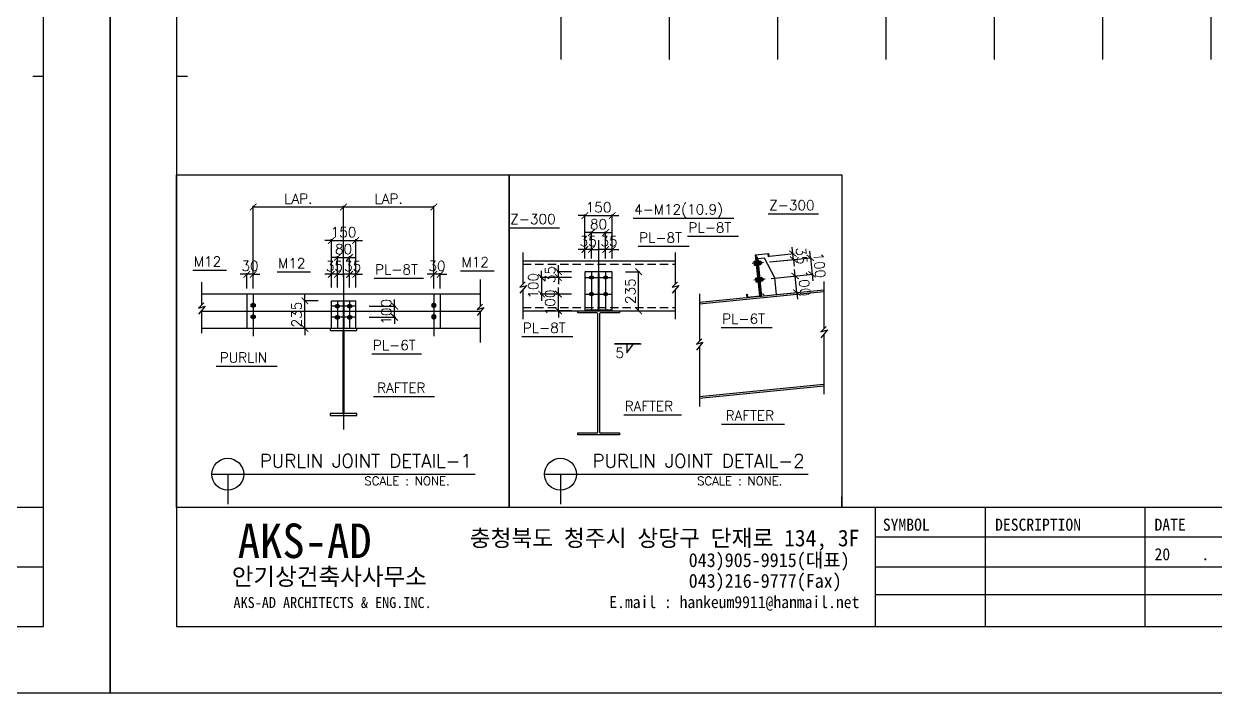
# Model space of a CAD drawing. Header units: metres. Extents: x -297536 to 1852864, y -630451 to -422551.
# Drawn here: x 869392 to 994724, y -630451 to -560020 of the extents above; entities that cross this region are included whole.
import ezdxf
from ezdxf.enums import TextEntityAlignment as Align

# ---------------------------------------------------------------- set-up
doc = ezdxf.new("R2010")
doc.units = ezdxf.units.M
doc.header["$LTSCALE"] = 700
doc.linetypes.add('CEN', pattern=[62, 60, -1, 0, -1])
doc.linetypes.add('HIDDEN', pattern=[0.375, 0.25, -0.125])
for name, color, linetype in [('CEN', 152, 'CEN'), ('DIM', 7, 'Continuous'), ('MAIN', 1, 'Continuous'), ('sec', 4, 'Continuous'), ('TEX', 3, 'Continuous'), ('된장공장-1$0$FORM', 2, 'Continuous'), ('된장공장-1$0$WID', 4, 'Continuous')]:
    doc.layers.add(name, color=color, linetype=linetype)
doc.styles.add('HGTXT', font='romans.shx', dxfattribs={"bigfont": 'WHGTXT.shx'})
doc.styles.add('WHGTXT', font='romans.shx', dxfattribs={"bigfont": 'WHGTXT.shx'})
doc.styles.add('된장공장-1$0$타이틀', font='GulimChe.ttf')
doc.dimstyles.new('KJ', dxfattribs={"dimscale": 700, "dimtxt": 1.5, "dimasz": 1, "dimexe": 0.18, "dimexo": 2, "dimgap": 0.5, "dimtad": 1, "dimdec": 0, "dimzin": 0, "dimdsep": 46, "dimlunit": 6, "dimtxsty": 'HGTXT', "dimblk": 'ARCHTICK', "dimcen": 0.09, "dimclrt": 3, "dimadec": 0, "dimazin": 0, "dimtfac": 1, "dimtdec": 0, "dimtix": 1, "dimtmove": 0, "dimatfit": 0, "dimldrblk": 'OBLIQUE', "dimfxl": 1, "dimtolj": 1, "dimtzin": 0, "dimarcsym": 0})

# ---------------------------------------------------------------- blocks, each defined once
blk = doc.blocks.new('_ArchTick')
at = {"color": 0, "linetype": 'ByBlock', "const_width": 0.15}
blk.add_lwpolyline([(-0.5, -0.5), (0.5, 0.5)], dxfattribs=at)
blk = doc.blocks.new('*D645')
at = {"color": 0, "lineweight": -2, "transparency": 16777216}
for p, q in [((923855, -586713), (923855, -586013)), ((927011, -586713), (923729, -586713)), ((923855, -586713), (923855, -588463)), ((927011, -588463), (923729, -588463)), ((923855, -588463), (923855, -589163))]:
    blk.add_line(p, q, dxfattribs=at)
at = {"layer": 'Defpoints', "color": 0, "transparency": 16777216}
for p in [(928411, -586713), (923855, -588463), (928411, -588463)]:
    blk.add_point(p, dxfattribs=at)
at = {"color": 0, "lineweight": -2, "transparency": 16777216, "xscale": 700, "yscale": 700, "zscale": 700}
for p, rotation in [((923855, -586713), 270), ((923855, -588463), 90)]:
    blk.add_blockref('_ArchTick', p, dxfattribs=dict(at, rotation=rotation))
at = {"color": 3, "transparency": 16777216, "insert": (922980, -587588), "char_height": 1050, "attachment_point": 5, "rotation": 90, "style": 'HGTXT'}
blk.add_mtext('\\A1;100', dxfattribs=at)
blk = doc.blocks.new('*D646')
at = {"color": 0, "lineweight": -2, "transparency": 16777216}
for p, q in [((925636, -588463), (925636, -587763)), ((927011, -588463), (925510, -588463)), ((925636, -590213), (925636, -588463)), ((927011, -590213), (925510, -590213)), ((925636, -590213), (925636, -590913))]:
    blk.add_line(p, q, dxfattribs=at)
at = {"layer": 'Defpoints', "color": 0, "transparency": 16777216}
for p in [(925636, -588463), (928411, -588463), (928411, -590213)]:
    blk.add_point(p, dxfattribs=at)
at = {"color": 0, "lineweight": -2, "transparency": 16777216, "xscale": 700, "yscale": 700, "zscale": 700}
for p, rotation in [((925636, -588463), 270), ((925636, -590213), 90)]:
    blk.add_blockref('_ArchTick', p, dxfattribs=dict(at, rotation=rotation))
at = {"color": 3, "transparency": 16777216, "insert": (924761, -589338), "char_height": 1050, "attachment_point": 5, "rotation": 90, "style": 'HGTXT'}
blk.add_mtext('\\A1;100', dxfattribs=at)
blk = doc.blocks.new('*D647')
at = {"color": 0, "lineweight": -2, "transparency": 16777216}
for p, q in [((927011, -586100), (925510, -586100)), ((925636, -586100), (925636, -585400)), ((925636, -586713), (925636, -586100)), ((927011, -586713), (925510, -586713)), ((925636, -586713), (925636, -587413))]:
    blk.add_line(p, q, dxfattribs=at)
at = {"layer": 'Defpoints', "color": 0, "transparency": 16777216}
for p in [(925636, -586100), (928411, -586100), (928411, -586713)]:
    blk.add_point(p, dxfattribs=at)
at = {"color": 0, "lineweight": -2, "transparency": 16777216, "xscale": 700, "yscale": 700, "zscale": 700}
for p, rotation in [((925636, -586100), 270), ((925636, -586713), 90)]:
    blk.add_blockref('_ArchTick', p, dxfattribs=dict(at, rotation=rotation))
at = {"color": 3, "transparency": 16777216, "insert": (924761, -586406), "char_height": 1050, "attachment_point": 5, "rotation": 90, "style": 'HGTXT'}
blk.add_mtext('\\A1;35', dxfattribs=at)
blk = doc.blocks.new('*D648')
at = {"color": 0, "lineweight": -2, "transparency": 16777216}
for p, q in [((929111, -581982), (928411, -581982)), ((929111, -584700), (929111, -581856)), ((929111, -581982), (930599, -581982)), ((930599, -584700), (930599, -581856)), ((930599, -581982), (931299, -581982))]:
    blk.add_line(p, q, dxfattribs=at)
at = {"layer": 'Defpoints', "color": 0, "transparency": 16777216}
for p in [(930599, -581982), (929111, -586100), (930599, -586100)]:
    blk.add_point(p, dxfattribs=at)
at = {"color": 0, "lineweight": -2, "transparency": 16777216, "xscale": 700, "yscale": 700, "zscale": 700}
blk.add_blockref('_ArchTick', (929111, -581982), dxfattribs=at)
at = {"color": 0, "lineweight": -2, "transparency": 16777216, "xscale": 700, "yscale": 700, "zscale": 700, "rotation": 180}
blk.add_blockref('_ArchTick', (930599, -581982), dxfattribs=at)
at = {"color": 3, "transparency": 16777216, "insert": (929855, -581107), "char_height": 1050, "attachment_point": 5, "style": 'HGTXT'}
blk.add_mtext('\\A1;80', dxfattribs=at)
blk = doc.blocks.new('*D649')
at = {"color": 0, "lineweight": -2, "transparency": 16777216}
for p, q in [((930599, -583763), (929899, -583763)), ((930599, -584700), (930599, -583637)), ((931299, -583763), (930599, -583763)), ((931299, -584700), (931299, -583637)), ((931299, -583763), (931999, -583763))]:
    blk.add_line(p, q, dxfattribs=at)
at = {"layer": 'Defpoints', "color": 0, "transparency": 16777216}
for p in [(930599, -583763), (930599, -586100), (931299, -586100)]:
    blk.add_point(p, dxfattribs=at)
at = {"color": 0, "lineweight": -2, "transparency": 16777216, "xscale": 700, "yscale": 700, "zscale": 700}
for p, rotation in [((930599, -583763), 4.8024767602e-06), ((931299, -583763), 180.0000048024767)]:
    blk.add_blockref('_ArchTick', p, dxfattribs=dict(at, rotation=rotation))
at = {"color": 3, "transparency": 16777216, "insert": (930949, -582888), "char_height": 1050, "attachment_point": 5, "rotation": 0, "style": 'HGTXT'}
blk.add_mtext('\\A1;35', dxfattribs=at)
blk = doc.blocks.new('*D650')
at = {"color": 0, "lineweight": -2, "transparency": 16777216}
for p, q in [((928411, -583763), (927711, -583763)), ((928411, -584700), (928411, -583637)), ((929111, -583763), (928411, -583763)), ((929111, -584700), (929111, -583637)), ((929111, -583763), (929811, -583763))]:
    blk.add_line(p, q, dxfattribs=at)
at = {"layer": 'Defpoints', "color": 0, "transparency": 16777216}
for p in [(928411, -583763), (928411, -586100), (929111, -586100)]:
    blk.add_point(p, dxfattribs=at)
at = {"color": 0, "lineweight": -2, "transparency": 16777216, "xscale": 700, "yscale": 700, "zscale": 700}
for p, rotation in [((928411, -583763), 4.8024767602e-06), ((929111, -583763), 180.0000048024767)]:
    blk.add_blockref('_ArchTick', p, dxfattribs=dict(at, rotation=rotation))
at = {"color": 3, "transparency": 16777216, "insert": (928761, -582888), "char_height": 1050, "attachment_point": 5, "rotation": 0, "style": 'HGTXT'}
blk.add_mtext('\\A1;35', dxfattribs=at)
blk = doc.blocks.new('*D651')
at = {"color": 0, "lineweight": -2, "transparency": 16777216}
for p, q in [((932699, -586100), (934200, -586100)), ((934074, -590213), (934074, -586100)), ((932699, -590213), (934200, -590213))]:
    blk.add_line(p, q, dxfattribs=at)
at = {"layer": 'Defpoints', "color": 0, "transparency": 16777216}
for p in [(931299, -586100), (934074, -586100), (931299, -590213)]:
    blk.add_point(p, dxfattribs=at)
at = {"color": 0, "lineweight": -2, "transparency": 16777216, "xscale": 700, "yscale": 700, "zscale": 700}
for p, rotation in [((934074, -586100), 90), ((934074, -590213), 270)]:
    blk.add_blockref('_ArchTick', p, dxfattribs=dict(at, rotation=rotation))
at = {"color": 3, "transparency": 16777216, "insert": (933199, -588157), "char_height": 1050, "attachment_point": 5, "rotation": 90, "style": 'HGTXT'}
blk.add_mtext('\\A1;235', dxfattribs=at)
blk = doc.blocks.new('*D652')
at = {"color": 0, "lineweight": -2, "transparency": 16777216}
for p, q in [((928411, -580201), (927711, -580201)), ((928411, -584700), (928411, -580075)), ((928411, -580201), (931299, -580201)), ((931299, -584700), (931299, -580075)), ((931299, -580201), (931999, -580201))]:
    blk.add_line(p, q, dxfattribs=at)
at = {"layer": 'Defpoints', "color": 0, "transparency": 16777216}
for p in [(931299, -580201), (928411, -586100), (931299, -586100)]:
    blk.add_point(p, dxfattribs=at)
at = {"color": 0, "lineweight": -2, "transparency": 16777216, "xscale": 700, "yscale": 700, "zscale": 700}
blk.add_blockref('_ArchTick', (928411, -580201), dxfattribs=at)
at = {"color": 0, "lineweight": -2, "transparency": 16777216, "xscale": 700, "yscale": 700, "zscale": 700, "rotation": 180}
blk.add_blockref('_ArchTick', (931299, -580201), dxfattribs=at)
at = {"color": 3, "transparency": 16777216, "insert": (929855, -579326), "char_height": 1050, "attachment_point": 5, "style": 'HGTXT'}
blk.add_mtext('\\A1;150', dxfattribs=at)
blk = doc.blocks.new('*D653')
at = {"color": 0, "lineweight": -2, "transparency": 16777216}
for p, q in [((952137, -584640), (952067, -583943)), ((947855, -585068), (952262, -584627)), ((952137, -584640), (952311, -586381)), ((948029, -586809), (952436, -586369)), ((952311, -586381), (952381, -587078))]:
    blk.add_line(p, q, dxfattribs=at)
at = {"layer": 'Defpoints', "color": 0, "transparency": 16777216}
for p in [(946462, -585207), (952311, -586381), (946636, -586949)]:
    blk.add_point(p, dxfattribs=at)
at = {"color": 0, "lineweight": -2, "transparency": 16777216, "xscale": 700, "yscale": 700, "zscale": 700}
for p, rotation in [((952137, -584640), 275.7099951563064), ((952311, -586381), 95.7099951563064)]:
    blk.add_blockref('_ArchTick', p, dxfattribs=dict(at, rotation=rotation))
at = {"color": 3, "transparency": 16777216, "insert": (953094, -585424), "char_height": 1050, "attachment_point": 5, "rotation": 275.71, "style": 'HGTXT'}
blk.add_mtext('\\A1;100', dxfattribs=at)
blk = doc.blocks.new('*D654')
at = {"color": 0, "lineweight": -2, "transparency": 16777216}
for p, q in [((948029, -586809), (950664, -586546)), ((950539, -586559), (950469, -585862)), ((950713, -588298), (950539, -586559)), ((948238, -588545), (950838, -588285)), ((950713, -588298), (950782, -588994))]:
    blk.add_line(p, q, dxfattribs=at)
at = {"layer": 'Defpoints', "color": 0, "transparency": 16777216}
for p in [(946636, -586949), (950539, -586559), (946845, -588685)]:
    blk.add_point(p, dxfattribs=at)
at = {"color": 0, "lineweight": -2, "transparency": 16777216, "xscale": 700, "yscale": 700, "zscale": 700}
for p, rotation in [((950539, -586559), 275.7100048159164), ((950713, -588298), 95.71000481591636)]:
    blk.add_blockref('_ArchTick', p, dxfattribs=dict(at, rotation=rotation))
at = {"color": 3, "transparency": 16777216, "insert": (951496, -587341), "char_height": 1050, "attachment_point": 5, "rotation": 275.71, "style": 'HGTXT'}
blk.add_mtext('\\A1;100', dxfattribs=at)
blk = doc.blocks.new('*D655')
at = {"color": 0, "lineweight": -2, "transparency": 16777216}
for p, q in [((950304, -584207), (950234, -583511)), ((947829, -584455), (950429, -584195)), ((947855, -585068), (950490, -584804)), ((950365, -584817), (950304, -584207)), ((950365, -584817), (950434, -585514))]:
    blk.add_line(p, q, dxfattribs=at)
at = {"layer": 'Defpoints', "color": 0, "transparency": 16777216}
for p in [(946436, -584594), (946462, -585207), (950304, -584207)]:
    blk.add_point(p, dxfattribs=at)
at = {"color": 0, "lineweight": -2, "transparency": 16777216, "xscale": 700, "yscale": 700, "zscale": 700}
for p, rotation in [((950304, -584207), 275.7100048159164), ((950365, -584817), 95.71000481591636)]:
    blk.add_blockref('_ArchTick', p, dxfattribs=dict(at, rotation=rotation))
at = {"color": 3, "transparency": 16777216, "insert": (951205, -584425), "char_height": 1050, "attachment_point": 5, "rotation": 275.71, "style": 'HGTXT'}
blk.add_mtext('\\A1;35', dxfattribs=at)
blk = doc.blocks.new('*D656')
at = {"color": 0, "lineweight": -2, "transparency": 16777216}
for p, q in [((912521, -586375), (911821, -586375)), ((912521, -587857), (912521, -586249)), ((913193, -586375), (912521, -586375)), ((913193, -587857), (913193, -586249)), ((913193, -586375), (913893, -586375))]:
    blk.add_line(p, q, dxfattribs=at)
at = {"layer": 'Defpoints', "color": 0, "transparency": 16777216}
for p in [(912521, -586375), (912521, -589257), (913193, -589257)]:
    blk.add_point(p, dxfattribs=at)
at = {"color": 0, "lineweight": -2, "transparency": 16777216, "xscale": 700, "yscale": 700, "zscale": 700}
for p, rotation in [((912521, -586375), 359.9999751338426), ((913193, -586375), 179.9999751338425)]:
    blk.add_blockref('_ArchTick', p, dxfattribs=dict(at, rotation=rotation))
at = {"color": 3, "transparency": 16777216, "insert": (912857, -585500), "char_height": 1050, "attachment_point": 5, "rotation": 359.99998, "style": 'HGTXT'}
blk.add_mtext('\\A1;30', dxfattribs=at)
blk = doc.blocks.new('*D657')
at = {"color": 0, "lineweight": -2, "transparency": 16777216}
for p, q in [((892849, -586375), (892149, -586375)), ((892849, -587857), (892849, -586249)), ((893522, -586375), (892849, -586375)), ((893522, -587857), (893522, -586249)), ((893522, -586375), (894222, -586375))]:
    blk.add_line(p, q, dxfattribs=at)
at = {"layer": 'Defpoints', "color": 0, "transparency": 16777216}
for p in [(892849, -586375), (892849, -589257), (893522, -589257)]:
    blk.add_point(p, dxfattribs=at)
at = {"color": 0, "lineweight": -2, "transparency": 16777216, "xscale": 700, "yscale": 700, "zscale": 700}
for p, rotation in [((892849, -586375), 359.9999751338426), ((893522, -586375), 179.9999751338425)]:
    blk.add_blockref('_ArchTick', p, dxfattribs=dict(at, rotation=rotation))
at = {"color": 3, "transparency": 16777216, "insert": (893186, -585500), "char_height": 1050, "attachment_point": 5, "rotation": 359.99998, "style": 'HGTXT'}
blk.add_mtext('\\A1;30', dxfattribs=at)
blk = doc.blocks.new('*D658')
at = {"color": 0, "lineweight": -2, "transparency": 16777216}
for p, q in [((893522, -586686), (893522, -579176)), ((903021, -579302), (893522, -579302)), ((903021, -586686), (903021, -579176))]:
    blk.add_line(p, q, dxfattribs=at)
at = {"layer": 'Defpoints', "color": 0, "transparency": 16777216}
for p in [(893522, -579302), (893522, -588086), (903021, -588086)]:
    blk.add_point(p, dxfattribs=at)
at = {"color": 0, "lineweight": -2, "transparency": 16777216, "xscale": 700, "yscale": 700, "zscale": 700}
for p, rotation in [((893522, -579302), 179.9999751338425), ((903021, -579302), 359.9999751338426)]:
    blk.add_blockref('_ArchTick', p, dxfattribs=dict(at, rotation=rotation))
at = {"color": 3, "transparency": 16777216, "insert": (898272, -578427), "char_height": 1050, "attachment_point": 5, "rotation": 359.99998, "style": 'HGTXT'}
blk.add_mtext('\\A1;LAP.', dxfattribs=at)
blk = doc.blocks.new('*D659')
at = {"color": 0, "lineweight": -2, "transparency": 16777216}
for p, q in [((903021, -586686), (903021, -579176)), ((912521, -579302), (903021, -579302)), ((912521, -586686), (912521, -579176))]:
    blk.add_line(p, q, dxfattribs=at)
at = {"layer": 'Defpoints', "color": 0, "transparency": 16777216}
for p in [(903021, -579302), (903021, -588086), (912521, -588086)]:
    blk.add_point(p, dxfattribs=at)
at = {"color": 0, "lineweight": -2, "transparency": 16777216, "xscale": 700, "yscale": 700, "zscale": 700}
for p, rotation in [((903021, -579302), 179.9999751338425), ((912521, -579302), 359.9999751338426)]:
    blk.add_blockref('_ArchTick', p, dxfattribs=dict(at, rotation=rotation))
at = {"color": 3, "transparency": 16777216, "insert": (907771, -578427), "char_height": 1050, "attachment_point": 5, "rotation": 359.99998, "style": 'HGTXT'}
blk.add_mtext('\\A1;LAP.', dxfattribs=at)
blk = doc.blocks.new('*D591')
at = {"color": 0, "lineweight": -2, "transparency": 16777216}
for p, q in [((898967, -589155), (898967, -588455)), ((900343, -589155), (898841, -589155)), ((898967, -592069), (898967, -589155)), ((900343, -592069), (898841, -592069)), ((898967, -592069), (898967, -592769))]:
    blk.add_line(p, q, dxfattribs=at)
at = {"layer": 'Defpoints', "color": 0, "transparency": 16777216}
for p in [(898967, -589155), (901743, -589155), (901743, -592069)]:
    blk.add_point(p, dxfattribs=at)
at = {"color": 0, "lineweight": -2, "transparency": 16777216, "xscale": 700, "yscale": 700, "zscale": 700}
for p, rotation in [((898967, -589155), 270), ((898967, -592069), 90)]:
    blk.add_blockref('_ArchTick', p, dxfattribs=dict(at, rotation=rotation))
at = {"color": 3, "transparency": 16777216, "insert": (898092, -590612), "char_height": 1050, "attachment_point": 5, "rotation": 90, "style": 'HGTXT'}
blk.add_mtext('\\A1;235', dxfattribs=at)
blk = doc.blocks.new('*D592')
at = {"color": 0, "lineweight": -2, "transparency": 16777216}
for p, q in [((908401, -589737), (908401, -589037)), ((905710, -589737), (908527, -589737)), ((908401, -590903), (908401, -589737)), ((905710, -590903), (908527, -590903)), ((908401, -590903), (908401, -591603))]:
    blk.add_line(p, q, dxfattribs=at)
at = {"layer": 'Defpoints', "color": 0, "transparency": 16777216}
for p in [(904310, -589737), (908401, -589737), (904310, -590903)]:
    blk.add_point(p, dxfattribs=at)
at = {"color": 0, "lineweight": -2, "transparency": 16777216, "xscale": 700, "yscale": 700, "zscale": 700}
for p, rotation in [((908401, -589737), 270), ((908401, -590903), 90)]:
    blk.add_blockref('_ArchTick', p, dxfattribs=dict(at, rotation=rotation))
at = {"color": 3, "transparency": 16777216, "insert": (907526, -590320), "char_height": 1050, "attachment_point": 5, "rotation": 90, "style": 'HGTXT'}
blk.add_mtext('\\A1;100', dxfattribs=at)
blk = doc.blocks.new('*D593')
at = {"color": 0, "lineweight": -2, "transparency": 16777216}
for p, q in [((902384, -584598), (901684, -584598)), ((902384, -587755), (902384, -584472)), ((902384, -584598), (903668, -584598)), ((903668, -587755), (903668, -584472)), ((903668, -584598), (904368, -584598))]:
    blk.add_line(p, q, dxfattribs=at)
at = {"layer": 'Defpoints', "color": 0, "transparency": 16777216}
for p in [(903668, -584598), (902384, -589155), (903668, -589155)]:
    blk.add_point(p, dxfattribs=at)
at = {"color": 0, "lineweight": -2, "transparency": 16777216, "xscale": 700, "yscale": 700, "zscale": 700}
blk.add_blockref('_ArchTick', (902384, -584598), dxfattribs=at)
at = {"color": 0, "lineweight": -2, "transparency": 16777216, "xscale": 700, "yscale": 700, "zscale": 700, "rotation": 180}
blk.add_blockref('_ArchTick', (903668, -584598), dxfattribs=at)
at = {"color": 3, "transparency": 16777216, "insert": (903026, -583723), "char_height": 1050, "attachment_point": 5, "style": 'HGTXT'}
blk.add_mtext('\\A1;80', dxfattribs=at)
blk = doc.blocks.new('*D594')
at = {"color": 0, "lineweight": -2, "transparency": 16777216}
for p, q in [((903668, -586379), (902968, -586379)), ((903668, -587755), (903668, -586253)), ((904310, -586379), (903668, -586379)), ((904310, -587755), (904310, -586253)), ((904310, -586379), (905010, -586379))]:
    blk.add_line(p, q, dxfattribs=at)
at = {"layer": 'Defpoints', "color": 0, "transparency": 16777216}
for p in [(903668, -586379), (903668, -589155), (904310, -589155)]:
    blk.add_point(p, dxfattribs=at)
at = {"color": 0, "lineweight": -2, "transparency": 16777216, "xscale": 700, "yscale": 700, "zscale": 700}
for p, rotation in [((903668, -586379), 4.8024767602e-06), ((904310, -586379), 180.0000048024767)]:
    blk.add_blockref('_ArchTick', p, dxfattribs=dict(at, rotation=rotation))
at = {"color": 3, "transparency": 16777216, "insert": (903989, -585504), "char_height": 1050, "attachment_point": 5, "rotation": 0, "style": 'HGTXT'}
blk.add_mtext('\\A1;35', dxfattribs=at)
blk = doc.blocks.new('*D595')
at = {"color": 0, "lineweight": -2, "transparency": 16777216}
for p, q in [((901743, -586379), (901043, -586379)), ((901743, -587755), (901743, -586253)), ((902384, -586379), (901743, -586379)), ((902384, -587755), (902384, -586253)), ((902384, -586379), (903084, -586379))]:
    blk.add_line(p, q, dxfattribs=at)
at = {"layer": 'Defpoints', "color": 0, "transparency": 16777216}
for p in [(901743, -586379), (901743, -589155), (902384, -589155)]:
    blk.add_point(p, dxfattribs=at)
at = {"color": 0, "lineweight": -2, "transparency": 16777216, "xscale": 700, "yscale": 700, "zscale": 700}
for p, rotation in [((901743, -586379), 4.8024767602e-06), ((902384, -586379), 180.0000048024767)]:
    blk.add_blockref('_ArchTick', p, dxfattribs=dict(at, rotation=rotation))
at = {"color": 3, "transparency": 16777216, "insert": (902063, -585504), "char_height": 1050, "attachment_point": 5, "rotation": 0, "style": 'HGTXT'}
blk.add_mtext('\\A1;35', dxfattribs=at)
blk = doc.blocks.new('*D596')
at = {"color": 0, "lineweight": -2, "transparency": 16777216}
for p, q in [((901743, -587755), (901743, -582691)), ((904310, -587755), (904310, -582691)), ((901743, -582817), (901043, -582817)), ((901743, -582817), (904310, -582817)), ((904310, -582817), (905010, -582817))]:
    blk.add_line(p, q, dxfattribs=at)
at = {"layer": 'Defpoints', "color": 0, "transparency": 16777216}
for p in [(904310, -582817), (901743, -589155), (904310, -589155)]:
    blk.add_point(p, dxfattribs=at)
at = {"color": 0, "lineweight": -2, "transparency": 16777216, "xscale": 700, "yscale": 700, "zscale": 700}
blk.add_blockref('_ArchTick', (901743, -582817), dxfattribs=at)
at = {"color": 0, "lineweight": -2, "transparency": 16777216, "xscale": 700, "yscale": 700, "zscale": 700, "rotation": 180}
blk.add_blockref('_ArchTick', (904310, -582817), dxfattribs=at)
at = {"color": 3, "transparency": 16777216, "insert": (903026, -581942), "char_height": 1050, "attachment_point": 5, "style": 'HGTXT'}
blk.add_mtext('\\A1;150', dxfattribs=at)
blk = doc.blocks.new('Form01')
at = {"ltscale": 0.015}
blk.add_lwpolyline([(0, 0), (420, 0), (420, -297), (0, -297)], close=True, dxfattribs=at)
at = {"layer": '된장공장-1$0$FORM', "color": 4, "ltscale": 250}
for p, q in [((410, -269.1), (10, -269.1)), ((115, -269.1), (115, -287)), ((131.52, -269.1), (131.52, -287)), ((155.51, -269.1), (155.51, -287)), ((180.84, -273.57), (115, -273.57)), ((410, -278.04), (115, -278.04)), ((180.84, -282.24), (115, -282.24))]:
    blk.add_line(p, q, dxfattribs=at)
at = {"layer": '된장공장-1$0$WID', "ltscale": 250}
for p, q in [((10, -10), (10, -287)), ((410, -287), (410, -10)), ((11.62, -204.32), (10, -204.32)), ((410, -204.32), (408.38, -204.32)), ((110, -269.1), (110, -267.47)), ((10, -287), (410, -287))]:
    blk.add_line(p, q, dxfattribs=at)
at = {"color": 1, "ltscale": 250, "style": '된장공장-1$0$타이틀'}
for s, height, p in [('AKS-AD', 5.192, (19.18, -276.69)), ('AKS-AD ARCHITECTS & ENG.INC.', 1.6458, (18.55, -284.2))]:
    blk.add_text(s, height=height, dxfattribs=at).set_placement(p)
at = {"color": 4, "ltscale": 250, "style": '된장공장-1$0$타이틀'}
blk.add_text('안기상건축사사무소', height=2.596, dxfattribs=at).set_placement((18.29, -280.77))
at = {"layer": '된장공장-1$0$FORM', "color": 7, "ltscale": 250, "style": '된장공장-1$0$타이틀'}
for s, height, p in [('충청북도 청주시 상당구 단재로 134, 3F', 2.5, (112.61, -274.93)), ('E.mail : hankeum9911@hanmail.net', 1.8172, (112.61, -284.21))]:
    blk.add_text(s, height=height, dxfattribs=at).set_placement(p, align=Align.RIGHT)
for s, height, p in [('SYMBOL', 1.817, (116.14, -272.58)), ('DESCRIPTION', 1.8172, (133.01, -272.58)), ('DATE', 1.817, (156.97, -272.58)), ('043)905-9915(대표)', 2.0934, (86.96, -278.04)), ('20    .   .   .', 1.8172, (156.97, -277.02)), ('043)216-9777(Fax)', 2.0934, (86.96, -281.16))]:
    blk.add_text(s, height=height, dxfattribs=at).set_placement(p)

msp = doc.modelspace()

# ---------------------------------------------------------------- linework, layer by layer
for p, q in [((921895.8, -584087.6), (921895.8, -587415.9)), ((937923, -584087.6), (937923, -587415.9)), ((946203.8, -585069.5), (946236.3, -585024)), ((946203.8, -585069.5), (946236.1, -585393.4)), ((946245.7, -585118.1), (946207.3, -585104.6)), ((946388.2, -585103.8), (946209, -585121.7)), ((946245.7, -585118.1), (946210.7, -585138.9)), ((946378.8, -585009.8), (946236.3, -585024)), ((946236.3, -585024), (946277.1, -585431.5)), ((946642.4, -585078.4), (946450.9, -585097.5)), ((946663.3, -585287.3), (946471.7, -585306.5)), ((946695.7, -584978.1), (946838.1, -584963.8)), ((946705.1, -585072.1), (946966.8, -585046)), ((946726, -585281.1), (946987.7, -585254.9)), ((946838.1, -584963.8), (946878.9, -585371.3)), ((946879.1, -585002), (946838.1, -584963.8)), ((946847.5, -585057.9), (946882.6, -585037.1)), ((946847.5, -585057.9), (946886, -585071.3)), ((946868.4, -585266.8), (946903.5, -585246)), ((946868.4, -585266.8), (946906.9, -585280.3)), ((946879.1, -585002), (946911.4, -585325.8)), ((946904.1, -585052.2), (946925, -585261.2)), ((946925, -585050.1), (946945.9, -585259.1)), ((946945.9, -585048), (946966.8, -585257)), ((946966.8, -585046), (946987.7, -585254.9)), ((946266.6, -585327), (946228.2, -585313.6)), ((946409.1, -585312.8), (946229.9, -585330.7)), ((946266.6, -585327), (946231.6, -585347.8)), ((946236.1, -585393.4), (946277.1, -585431.5)), ((946277.1, -585431.5), (946419.5, -585417.2)), ((946878.9, -585371.3), (946736.4, -585385.6)), ((946911.4, -585325.8), (946878.9, -585371.3)), ((888086.3, -587211.1), (888086.3, -589609.3)), ((917409, -586938.1), (917409, -589761.8)), ((922265, -587539.1), (921572.2, -588370.1)), ((922134.1, -587177.5), (921576.2, -587735.5)), ((921576.2, -587735.5), (922265, -587539.1)), ((921895.8, -587415.9), (921895.8, -587415.9)), ((938292.2, -587539.1), (937599.4, -588370.1)), ((938161.3, -587177.5), (937603.4, -587735.5)), ((937603.4, -587735.5), (938292.2, -587539.1)), ((937923, -587415.9), (937923, -587415.9)), ((946377.9, -586811), (946410.5, -586765.5)), ((946377.9, -586811), (946410.3, -587134.9)), ((946419.9, -586859.6), (946381.4, -586846.1)), ((946562.3, -586845.3), (946383.1, -586863.2)), ((946419.9, -586859.6), (946384.8, -586880.4)), ((946440.7, -587068.5), (946402.3, -587055.1)), ((946583.2, -587054.3), (946404, -587072.2)), ((946440.7, -587068.5), (946405.7, -587089.3)), ((946410.3, -587134.9), (946451.2, -587173)), ((946552.9, -586751.3), (946410.5, -586765.5)), ((946410.5, -586765.5), (946451.2, -587173)), ((946451.2, -587173), (946593.6, -587158.7)), ((946816.5, -586819.9), (946625, -586839)), ((946837.4, -587028.8), (946645.9, -587048)), ((946869.8, -586719.6), (947012.3, -586705.3)), ((946879.2, -586813.6), (947140.9, -586787.5)), ((946900.1, -587022.6), (947161.8, -586996.4)), ((947053, -587112.8), (946910.6, -587127.1)), ((947012.3, -586705.3), (947053, -587112.8)), ((947053.2, -586743.5), (947012.3, -586705.3)), ((947021.7, -586799.4), (947056.7, -586778.6)), ((947021.7, -586799.4), (947060.1, -586812.8)), ((947042.6, -587008.3), (947077.6, -586987.5)), ((947042.6, -587008.3), (947081, -587021.8)), ((947085.6, -587067.4), (947053, -587112.8)), ((947053.2, -586743.5), (947085.6, -587067.4)), ((947078.2, -586793.7), (947099.1, -587002.7)), ((947099.1, -586791.6), (947120, -587000.6)), ((947120, -586789.5), (947140.9, -586998.5)), ((947140.9, -586787.5), (947161.8, -586996.4)), ((953562.5, -587133.5), (953562.5, -592097.9)), ((921895.8, -587981.9), (921895.8, -591088.1)), ((937923, -587981.9), (937923, -591088.1)), ((940472.5, -588442.4), (940472.5, -593406.8)), ((888455.5, -589732.6), (887762.7, -590563.5)), ((888324.6, -589370.9), (887766.7, -589928.9)), ((887766.7, -589928.9), (888455.5, -589732.6)), ((888086.3, -589609.3), (888086.3, -589609.3)), ((888086.3, -590175.4), (888086.3, -592573.6)), ((901742.6, -589154.5), (903026.2, -589154.6)), ((901742.6, -592069.2), (901742.6, -589154.5)), ((903026.2, -589154.5), (904309.8, -589154.6)), ((904309.8, -592069.2), (904309.8, -589154.5)), ((917778.1, -589885.1), (917085.4, -590716.1)), ((917647.3, -589523.5), (917089.3, -590081.5)), ((917089.3, -590081.5), (917778.1, -589885.1)), ((953562.5, -589668.3), (953562.5, -592097.9)), ((917409, -590327.9), (917409, -593537.7)), ((940472.5, -590977.1), (940472.5, -593406.8)), ((953931.7, -592221.2), (953238.9, -593052.1)), ((953800.8, -591859.6), (953242.9, -592417.5)), ((953242.9, -592417.5), (953931.7, -592221.2)), ((953562.5, -592097.9), (953562.5, -592097.9)), ((953562.5, -592664), (953562.5, -595093.7)), ((953562.5, -592664), (953562.5, -598978.4)), ((932822, -594652.5), (933514.2, -593697)), ((932822, -593697), (932822, -594652.5)), ((940841.7, -593530.1), (940148.9, -594361)), ((940710.8, -593168.4), (940152.9, -593726.4)), ((940152.9, -593726.4), (940841.7, -593530.1)), ((940472.5, -593406.8), (940472.5, -593406.8)), ((940472.5, -593972.9), (940472.5, -596402.5)), ((940472.5, -593972.9), (940472.5, -600287.2))]:
    msp.add_line(p, q)
at = {"color": 5}
for points in [[(920464.2, -610917.4), (885464.2, -610917.4), (885464.2, -575917.4), (920464.2, -575917.4)], [(955464.2, -610917.1), (920464.2, -610917.1), (920464.2, -575917.4), (955464.2, -575917.4)]]:
    msp.add_lwpolyline(points, close=True, dxfattribs=at)
for points in [[(946437.3, -584961.7), (946486.4, -585452.8), (946423.7, -585459), (946374.6, -584968)], [(946628.8, -584942.6), (946677.9, -585433.6), (946740.6, -585427.3), (946691.5, -584936.3)], [(929276.7, -586808.5), (929110.9, -586904.2), (928945.1, -586808.5), (928945.1, -586617), (929110.9, -586521.3), (929276.7, -586617)], [(930764.4, -586808.5), (930598.5, -586904.2), (930432.7, -586808.5), (930432.7, -586617), (930598.5, -586521.3), (930764.4, -586617)], [(946611.4, -586703.2), (946660.5, -587194.3), (946597.8, -587200.5), (946548.7, -586709.5)], [(946803, -586684.1), (946852.1, -587175.1), (946914.8, -587168.9), (946865.7, -586677.8)], [(929276.7, -588558.7), (929110.9, -588654.4), (928945.1, -588558.7), (928945.1, -588367.2), (929110.9, -588271.5), (929276.7, -588367.2)], [(930764.4, -588558.7), (930598.5, -588654.4), (930432.7, -588558.7), (930432.7, -588367.2), (930598.5, -588271.5), (930764.4, -588367.2)], [(893324, -589513.9), (893525.8, -589397.5), (893727.5, -589514.1), (893727.3, -589747), (893525.6, -589863.3), (893323.9, -589746.8)], [(902191.8, -589626.1), (902384.4, -589514.9), (902577, -589626.1), (902577, -589848.5), (902384.4, -589959.7), (902191.8, -589848.5)], [(903475.4, -589626.1), (903668, -589514.9), (903860.6, -589626.1), (903860.6, -589848.5), (903668, -589959.7), (903475.4, -589848.5)], [(912728.3, -589513.9), (912526.6, -589397.5), (912324.9, -589514.1), (912325, -589747), (912526.8, -589863.3), (912728.4, -589746.8)], [(893324, -590734.2), (893525.8, -590617.8), (893727.5, -590734.4), (893727.3, -590967.3), (893525.6, -591083.7), (893323.9, -590967.1)], [(902191.8, -590792.2), (902384.4, -590681), (902577, -590792.2), (902577, -591014.6), (902384.4, -591125.8), (902191.8, -591014.6)], [(903475.4, -590792.2), (903668, -590681), (903860.6, -590792.2), (903860.6, -591014.6), (903668, -591125.8), (903475.4, -591014.6)], [(912728.3, -590734.2), (912526.6, -590617.8), (912324.9, -590734.4), (912325, -590967.3), (912526.8, -591083.7), (912728.4, -590967.1)]]:
    msp.add_lwpolyline(points, close=True)
for centre, radius in [((929110.9, -586712.7), 165.8), ((930598.5, -586712.7), 165.8), ((929110.9, -586712.7), 105), ((930598.5, -586712.7), 105), ((929110.9, -588462.9), 165.8), ((929110.9, -588462.9), 105), ((930598.5, -588462.9), 165.8), ((930598.5, -588462.9), 105), ((893525.7, -589630.4), 201.7), ((893525.7, -589630.4), 127.7), ((902384.4, -589737.3), 192.6), ((902384.4, -589737.3), 122), ((903668, -589737.3), 192.6), ((903668, -589737.3), 122), ((912526.7, -589630.4), 201.7), ((912526.7, -589630.4), 127.7), ((893525.7, -590850.8), 201.7), ((893525.7, -590850.8), 127.7), ((902384.4, -590903.4), 192.6), ((902384.4, -590903.4), 122), ((903668, -590903.4), 192.6), ((903668, -590903.4), 122), ((912526.7, -590850.8), 201.7), ((912526.7, -590850.8), 127.7)]:
    msp.add_circle(centre, radius)
for centre, start in [((928498.3, -590213.1), 0), ((928673.3, -590213.1), 0), ((928848.4, -590213.1), 0), ((929023.4, -590213.1), 0), ((929198.4, -590213.1), 0), ((929373.4, -590213.1), 0), ((929548.4, -590213.1), 0), ((929723.5, -590213.1), 0), ((929898.5, -590213.1), 0), ((930073.5, -590213.1), 0), ((930248.5, -590213.1), 0), ((930423.5, -590213.1), 0), ((930598.5, -590213.1), 0), ((930773.6, -590213.1), 0), ((930948.6, -590213.1), 0), ((931123.6, -590213.1), 0), ((931298.6, -590213.1), 89.997551)]:
    msp.add_arc(centre, 87.5, start, 180)
at = {"layer": 'CEN'}
for p, q in [((925880, -493790), (925880, -563790)), ((937280, -493790), (937280, -563790)), ((948680, -493790), (948680, -563790)), ((960080, -493790), (960080, -563790)), ((971480, -493790), (971480, -563790)), ((982880, -493790), (982880, -563790)), ((994280, -493790), (994280, -563790)), ((929854.7, -582793.9), (929854.7, -590213.1)), ((947219.2, -585131.5), (946017.5, -585251.7)), ((903026.2, -586403.9), (903026.2, -602717)), ((929110.9, -586100.2), (929110.9, -590213.1)), ((930598.5, -586100.2), (930598.5, -590213.1)), ((928410.8, -586712.7), (931298.6, -586712.7)), ((947393.3, -586873), (946191.6, -586993.2)), ((893525.7, -588459), (893525.7, -592897.2)), ((912526.7, -588459), (912526.7, -592897.2)), ((928410.8, -588462.9), (931298.6, -588462.9)), ((888086.3, -590264), (917462.3, -590264)), ((903026.2, -589737.4), (901742.6, -589737.3)), ((902384.4, -589154.7), (902384.4, -592069.2)), ((904309.8, -589737.4), (903026.2, -589737.3)), ((903668, -589154.7), (903668, -592069.2)), ((903026.2, -590903.3), (901742.6, -590903.2)), ((904309.8, -590903.3), (903026.2, -590903.2))]:
    msp.add_line(p, q, dxfattribs=at)
at = {"layer": 'DIM'}
for points in [[(947053.7, -584266.4, 0, 350, 0), (947215.7, -583229, 0, 0, 0), (947711.1, -580054.6, 0, 0, 0)], [(928410.8, -586100.2, 0, 350, 0), (927882.8, -585192.6, 0, 0, 0), (925738.7, -581507.2, 0, 0, 0)], [(930598.5, -586712.7, 0, 350, 0), (931041.3, -585760.6, 0, 0, 0), (933490.9, -580492.6, 0, 0, 0)], [(946514.1, -584586.4, 0, 350, 0), (945815.4, -583802.6, 0, 0, 0), (944568.9, -582404, 0, 0, 0)], [(931298.6, -586100.2, 0, 350, 0), (932052.6, -585369.4, 0, 0, 0), (934017.4, -583464.7, 0, 0, 0)], [(893525.7, -589630.1, 0, 350, 0), (892883.9, -588799, 0, 0, 0), (890713, -585987.9, 0, 0, 0)], [(902384.4, -589737.3, 0, 350, 0), (901733.7, -588913.2, 0, 0, 0), (899571.7, -586174.8, 0, 0, 0)], [(912526.7, -589630.4, 0, 350, 0), (913173.6, -588803.4, 0, 0, 0), (915339.4, -586034.6, 0, 0, 0)], [(903927.3, -589469.2, 0, 350, 0), (904617.1, -588677.6, 0, 0, 0), (906236.7, -586819.1, 0, 0, 0)], [(947479.4, -587559.1, 0, 350, 0), (947629.4, -588598.3, 0, 0, 0), (948121.3, -592005.5, 0, 0, 0)], [(928851.3, -589072.5, 0, 350, 0), (928430.1, -590034.3, 0, 0, 0), (927149.9, -592957.8, 0, 0, 0)], [(930248.5, -590125.6, 0, 350, 0), (930604.3, -591113.5, 0, 0, 0), (931535, -593697, 0, 0, 0)], [(898709.5, -591698.6, 0, 350, 0), (898163.9, -592595.7, 0, 0, 0), (896042.8, -596082.8, 0, 0, 0)], [(903078.7, -591544.6, 0, 350, 0), (903784.7, -592321.8, 0, 0, 0), (906014.3, -594776.3, 0, 0, 0)], [(903061.6, -595899, 0, 350, 0), (903772.8, -596671.4, 0, 0, 0), (906165.9, -599270.6, 0, 0, 0)], [(929957.4, -597664.6, 0, 350, 0), (930572.4, -598515.6, 0, 0, 0), (932506.6, -601192.6, 0, 0, 0)], [(950161.5, -598439.1, 0, 350, 0), (949953.6, -599468.3, 0, 0, 0), (949405, -602183.5, 0, 0, 0)]]:
    msp.add_lwpolyline(points, format="xyseb", dxfattribs=at)
for points in [[(952977.5, -580054.6), (947711.1, -580054.6)], [(925738.7, -581507.2), (920472.3, -581507.2)], [(944093.4, -580492.6), (933490.9, -580492.6)], [(944568.9, -582404), (939204.9, -582404)], [(939381.5, -583464.7), (934017.4, -583464.7)], [(890704.9, -585977.5), (887176.7, -585977.5)], [(899563.5, -586164.5), (896035.4, -586164.5)], [(918867.5, -586034.6), (915339.4, -586034.6)], [(911444.4, -586819.1), (906236.7, -586819.1)], [(948121.3, -592005.5), (942757.3, -592005.5)], [(927149.9, -592957.8), (921785.9, -592957.8)], [(931535, -593697), (934352.6, -593697)], [(934234.7, -593697), (931535, -593697)], [(911222.1, -594776.3), (906014.3, -594776.3)], [(896042.8, -596082.8), (889611.9, -596082.8)], [(912596.8, -599270.6), (906165.9, -599270.6)], [(938588.2, -601192.6), (932506.6, -601192.6)], [(949405, -602183.5), (942788.9, -602183.5)]]:
    msp.add_lwpolyline(points, dxfattribs=at)
for points in [[(946844.7, -588684.6), (947001.4, -588668.9), (946592.4, -584578.6), (946435.7, -584594.2)], [(928410.8, -590213.1), (931298.6, -590213.1), (931298.6, -586100.2), (928410.8, -586100.2)], [(929802.2, -590178.1), (929907.2, -590178.1), (929907.2, -586275.2), (929802.2, -586275.2)], [(902973.7, -592069.2), (903078.7, -592069.2), (903078.7, -589316.3), (902973.7, -589316.3)]]:
    msp.add_lwpolyline(points, close=True, dxfattribs=at)
msp.add_lwpolyline([(947262.7, -588642.8), (948568.8, -588512.2), (948390.7, -586730.9), (947306.5, -584683.1), (946609.9, -584752.7), (946975.3, -588407.7, -0.41421356)], format="xyb", close=True, dxfattribs=at)
at = {"layer": 'MAIN'}
for p, q in [((940472.5, -589321.8), (953547.3, -588014.4)), ((940472.5, -589497.7), (953564.7, -588188.6)), ((940472.5, -599232), (953529.9, -597926.4)), ((940472.5, -599407.9), (953547.3, -598100.5))]:
    msp.add_line(p, q, dxfattribs=at)
msp.add_lwpolyline([(929854.7, -590213.1), (932042.5, -590213.1), (932042.5, -590423.1), (930047.2, -590423.1, 0.41421356), (929942.2, -590528.2), (929942.2, -602968.4, 0.41421356), (930047.2, -603073.4), (932042.5, -603073.4), (932042.5, -603283.5), (927667, -603283.5), (927667, -603073.4), (929662.2, -603073.4, 0.41421356), (929767.2, -602968.4), (929767.2, -590528.2, 0.41421356), (929662.2, -590423.1), (927667, -590423.1), (927667, -590213.1)], format="xyb", close=True, dxfattribs=at)
msp.add_lwpolyline([(901626.2, -601038.9), (901626.2, -601248.9), (904426.2, -601248.9), (904426.2, -601038.9), (903096.2, -601038.9), (903096.2, -592279.2), (904426.2, -592279.2), (904426.2, -592069.2), (901626.2, -592069.2), (901626.2, -592279.2), (902956.2, -592279.2), (902956.2, -601038.9)], close=True, dxfattribs=at)
at = {"layer": 'sec'}
for p, q in [((921880.6, -584962.6), (937907.8, -584962.6)), ((917409, -588456.7), (888086.3, -588456.7)), ((892853.3, -588458.7), (892853.3, -592069.2)), ((913199, -588458.7), (913199, -592069.2)), ((921880.6, -590213.1), (937907.8, -590213.1)), ((921880.6, -590213.1), (937907.8, -590213.1)), ((917409, -592069.2), (888086.3, -592069.2))]:
    msp.add_line(p, q, dxfattribs=at)
at = {"layer": 'sec', "linetype": 'HIDDEN', "ltscale": 5}
for p, q in [((921880.6, -585312.6), (937907.8, -585312.6)), ((921880.6, -589863.1), (937907.8, -589863.1))]:
    msp.add_line(p, q, dxfattribs=at)
at = {"layer": 'sec'}
msp.add_lwpolyline([(947732.9, -584198.5), (947767.7, -584546.8), (947732.9, -584550.3), (947701.6, -584236.8), (946412.9, -584365.7), (946844.7, -588684.6), (945486.3, -588820.4), (945451.5, -588472.1), (945486.3, -588468.6), (945517.7, -588782.1), (946806.4, -588653.3), (946374.5, -584334.3)], close=True, dxfattribs=at)
at = {"layer": 'TEX'}
for p, q in [((889163.5, -607417.5), (892943.5, -607417.5)), ((890843.5, -607417.5), (890843.5, -610567.5)), ((892943.5, -607417.5), (916890.3, -607417.5)), ((924163.5, -607417.3), (927943.5, -607417.3)), ((925843.5, -607417.3), (925843.5, -610567.3)), ((927943.5, -607417.3), (951890.2, -607417.4))]:
    msp.add_line(p, q, dxfattribs=at)
for centre in [(890843.5, -607417.5), (925843.5, -607417.3)]:
    msp.add_circle(centre, 1680, dxfattribs=at)

# ---------------------------------------------------------------- block references
at = {"xscale": 700, "yscale": 700, "zscale": 700}
for p in [(584464.2, -422550.9), (878464.2, -422550.9)]:
    msp.add_blockref('Form01', p, dxfattribs=at)

# ---------------------------------------------------------------- texts
at = {"layer": 'TEX', "style": 'WHGTXT'}
for s, rotation, p in [('4-M12(10.9)', 359.999975, (933591.5, -580071.3)), ('Z-300', 359.999975, (947811.7, -579633.3)), ('Z-300', 359.999975, (920572.9, -581085.9)), ('PL-8T', 359.999975, (939305.5, -581982.7)), ('PL-8T', 359.999975, (934118.1, -583043.4)), ('M12', 359.999975, (887277.3, -585556.3)), ('M12', 359.999975, (896136, -585743.2)), ('M12', 359.999975, (915440, -585613.3)), ('PL-8T', 359.999975, (906337.3, -586397.8)), ('PL-8T', 359.999975, (921886.5, -592536.5)), ('PL-6T', 359.999975, (942857.9, -591584.3)), ('PL-6T', 359.999975, (906115, -594355)), ('PURLIN', 359.999975, (890006.4, -595661.5)), ('5', 359.999883, (931635.6, -595168.3)), ('RAFTER', 359.999975, (906560.3, -598849.3)), ('RAFTER', 359.999975, (932607.3, -600771.3)), ('RAFTER', 359.999975, (943223.3, -601762.3))]:
    msp.add_text(s, height=1050, rotation=rotation, dxfattribs=at).set_placement(p)
for s, p in [('PURLIN JOINT DETAIL-1', (905371.8, -606717.5)), ('PURLIN JOINT DETAIL-2', (940371.8, -606717.4))]:
    msp.add_text(s, height=1400, dxfattribs=at).set_placement(p, align=Align.CENTER)
for p in [(905220.4, -608117.5), (940220.4, -608117.4)]:
    msp.add_text('SCALE : NONE.', height=903, rotation=359.999975, dxfattribs=at).set_placement(p, align=Align.MIDDLE_LEFT)

# ---------------------------------------------------------------- dimensions: what is measured, and where the dimension line sits
for base, p1, p2, angle, text, override, picture, middle in [((893521.8, -579302.4), (903021.3, -588086.1), (893521.8, -588086.1), 179.999975, 'LAP.', {"dimtxt": 1.5}, '*D658', (898271.5, -578427.4)), ((903021.3, -579302.4), (912520.8, -588086.1), (903021.3, -588086.1), 179.999975, 'LAP.', {"dimtxt": 1.5}, '*D659', (907771, -578427.4)), ((931298.6, -580200.5), (928410.8, -586100.2), (931298.6, -586100.2), 359.999995, '150', {"dimtxt": 1.5, "dimtxsty": 'HGTXT'}, '*D652', (929854.7, -579325.5)), ((904309.8, -582817.4), (901742.6, -589154.6), (904309.8, -589154.6), 359.999995, '150', {"dimtxt": 1.5, "dimtxsty": 'HGTXT'}, '*D596', (903026.2, -581942.4)), ((930598.5, -581981.5), (929110.9, -586100.2), (930598.5, -586100.2), 359.999995, '80', {"dimtxt": 1.5, "dimtxsty": 'HGTXT'}, '*D648', (929854.7, -581106.5)), ((928410.8, -583762.5), (929110.9, -586100.2), (928410.8, -586100.2), 180.000005, '35', {"dimtxt": 1.5, "dimtxsty": 'HGTXT'}, '*D650', (928760.9, -582887.5)), ((930598.5, -583762.5), (931298.6, -586100.2), (930598.5, -586100.2), 180.000005, '35', {"dimtxt": 1.5, "dimtxsty": 'HGTXT'}, '*D649', (930948.6, -582887.5)), ((903668, -584598.4), (902384.4, -589154.7), (903668, -589154.6), 359.999995, '80', {"dimtxt": 1.5, "dimtxsty": 'HGTXT'}, '*D593', (903026.2, -583723.4)), ((950303.6, -584207.5), (946461.8, -585207.2), (946435.7, -584594.2), 95.710005, '35', {"dimtxt": 1.5}, '*D655', (951204.8, -584425.2)), ((952310.9, -586381.3), (946461.8, -585207.2), (946636, -586948.7), 275.709995, '100', {"dimtxt": 1.5}, '*D653', (953094.4, -585423.5)), ((892849.4, -586375.1), (893521.8, -589257), (892849.4, -589257), 179.999975, '30', {"dimtxt": 1.5}, '*D657', (893185.6, -585500.1)), ((901742.6, -586379.3), (902384.4, -589154.7), (901742.6, -589154.6), 180.000005, '35', {"dimtxt": 1.5, "dimtxsty": 'HGTXT'}, '*D595', (902063.5, -585504.3)), ((903668, -586379.3), (904309.8, -589154.6), (903668, -589154.6), 180.000005, '35', {"dimtxt": 1.5, "dimtxsty": 'HGTXT'}, '*D594', (903988.9, -585504.3)), ((912520.8, -586375.1), (913193.1, -589257), (912520.8, -589257), 179.999975, '30', {"dimtxt": 1.5}, '*D656', (912856.9, -585500.1)), ((923854.6, -588462.9), (928410.8, -586712.7), (928410.8, -588462.9), 270.000005, '100', {"dimtxt": 1.5}, '*D645', (922979.6, -587587.8)), ((925635.6, -586100.2), (928410.8, -586712.7), (928410.8, -586100.2), 89.999995, '35', {"dimtxt": 1.5}, '*D647', (924760.6, -586406.5)), ((934073.8, -586100.2), (931298.6, -590213.1), (931298.6, -586100.2), 90.000005, '235', {"dimtxt": 1.5}, '*D651', (933198.8, -588156.6)), ((950538.7, -586558.5), (946844.7, -588684.6), (946636, -586948.7), 95.710005, '100', {"dimtxt": 1.5}, '*D654', (951496.3, -587341.1)), ((925635.6, -588462.9), (928410.8, -590213.1), (928410.8, -588462.9), 89.999995, '100', {"dimtxt": 1.5}, '*D646', (924760.6, -589338)), ((898967.3, -589154.5), (901742.6, -592069.2), (901742.6, -589154.5), 89.999995, '235', {"dimtxt": 1.5}, '*D591', (898092.3, -590611.9)), ((908400.8, -589737.4), (904309.8, -590903.3), (904309.8, -589737.4), 89.999975, '100', {"dimtxt": 1.5}, '*D592', (907525.8, -590320.3))]:
    dim = msp.add_linear_dim(base=base, p1=p1, p2=p2, angle=angle, text=text, dimstyle='KJ', override=override)
    dim.commit()
    dim.dimension.update_dxf_attribs({"geometry": picture, "text_midpoint": middle})

doc.saveas('drawing.dxf')
